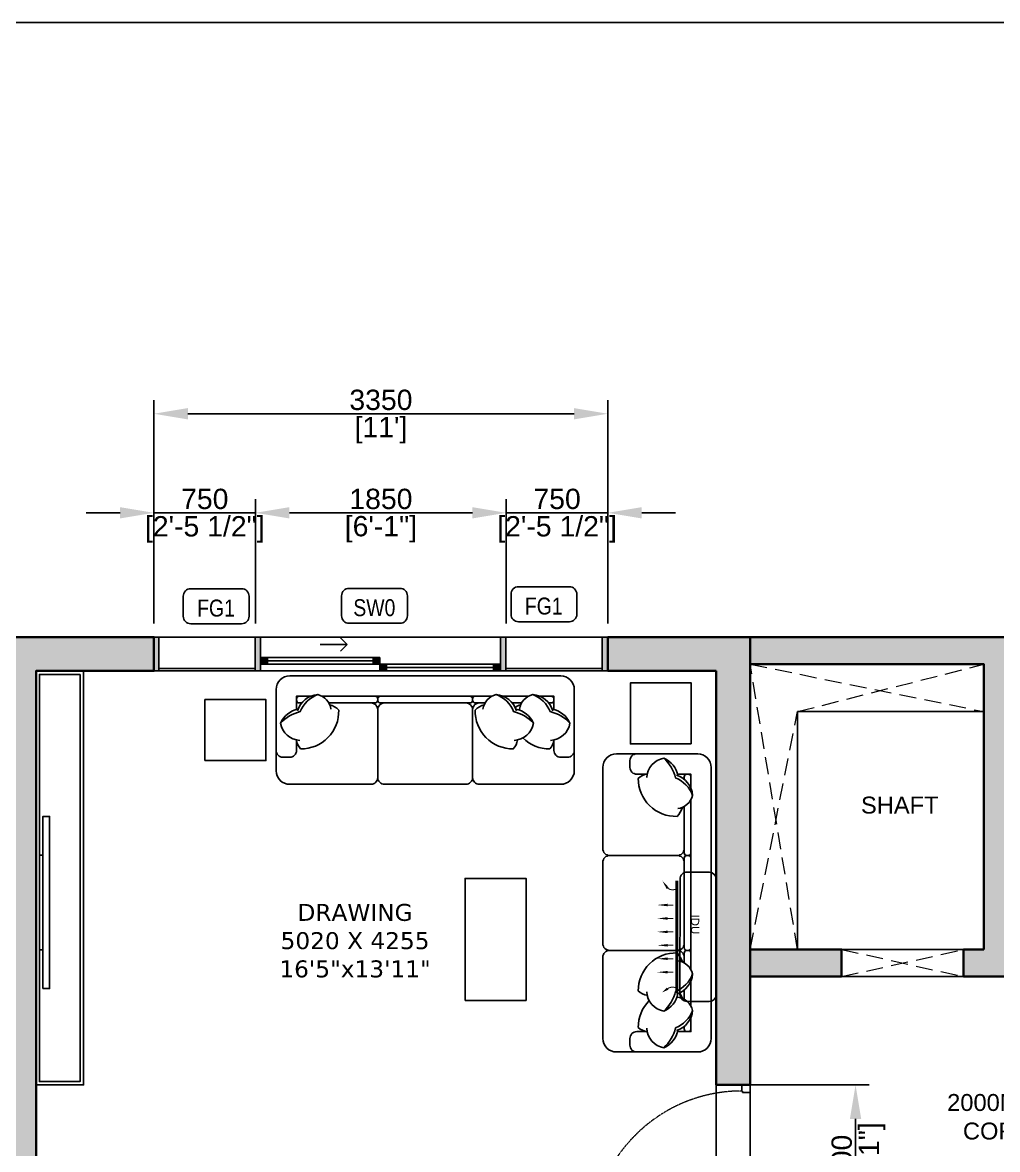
# Model space of a CAD drawing. Header units: millimetres. Extents: x 91566 to 131129, y 141753 to 207061.
# Drawn here: x 103014 to 110209, y 198746 to 207061 of the extents above; entities that cross this region are included whole.
import ezdxf
from ezdxf.enums import TextEntityAlignment as Align

# ---------------------------------------------------------------- set-up
doc = ezdxf.new("R2010")
doc.units = ezdxf.units.MM
for name, pattern in [('( Hidden )', [0.375, 0.25, -0.125]), ('3BHK  WEST_UN-3$0$DASHED', [0.75, 0.5, -0.25]), ('Hidden Line', [978.055558, 705.555558, -272.5])]:
    doc.linetypes.add(name, pattern=pattern)
for name, color, linetype in [('A-Dimensions', 4, 'Continuous'), ('A-Door', 11, 'Continuous'), ('A-Door Line', 8, 'Continuous'), ('A-Elevation 10', 8, 'Continuous'), ('A-Furniture', 8, 'Continuous'), ('A-Hatch', 252, 'Continuous'), ('A-Room Boundary', 44, 'Continuous'), ('A-Shaft', 8, 'Continuous'), ('A-Text Main', 44, 'Continuous'), ('A-Window', 4, 'Continuous')]:
    doc.layers.add(name, color=color, linetype=linetype)
doc.layers.add('A-Wall', color=240, linetype='Continuous', lineweight=35)
doc.styles.add('2024-08-29_TOWER-A$0$simplex-0.8', font='simplex.shx', dxfattribs={"width": 0.8})
doc.styles.add('3.5BHK EAST_UN-1$0$grid_text', font='verdana.ttf')
doc.styles.add('3BHK  WEST_UN-2$0$AMISH', font='arial.ttf')
doc.styles.add('ARIAL', font='ARIALN.TTF')
doc.styles.add('Core & corridor$0$Standard', font='arial.ttf')
doc.styles.add('Core_Typ-TA$0$Standard', font='arial.ttf')
doc.styles.add('S', font='arial.ttf', dxfattribs={"height": 150})
doc.dimstyles.new('DIMSMALL', dxfattribs={"dimtxt": 150, "dimasz": 250, "dimexe": 100, "dimexo": 100, "dimgap": 25, "dimtad": 1, "dimdec": 0, "dimzin": 0, "dimdsep": 46, "dimtxsty": 'S', "dimcen": 0, "dimdle": 100, "dimclrd": 8, "dimclre": 8, "dimclrt": 256, "dimazin": 0, "dimtfac": 1, "dimtdec": 0, "dimtix": 1, "dimtmove": 0, "dimatfit": 3, "dimldrblk": '12_DatumFilled', "dimfxl": 1, "dimtolj": 1, "dimtzin": 0, "dimlwd": -1, "dimlwe": -1, "dimarcsym": 1})

# ---------------------------------------------------------------- blocks, each defined once
blk = doc.blocks.new('3.5BHK EAST_UN-1$0$A$Cb1453656')
at = {"layer": 'A-Furniture'}
for points in [[(2200, 700, 0.414214), (2100, 800), (1500, 800, 0.414214), (1450, 750, 0.414214), (1400, 800), (800, 800, 0.414214), (750, 750, 0.414214), (700, 800), (100, 800, 0.414214), (0, 700), (0, 100, 0.414214), (100, 0), (2100, 0, 0.414214), (2200, 100)], [(770, 150), (1430, 150, 0.414214), (1450, 170), (1450, 180, 0.414214), (1430, 200), (770, 200, 0.414214), (750, 180), (750, 170, 0.414214)]]:
    blk.add_lwpolyline(points, format="xyb", close=True, dxfattribs=at)
for points in [[(700, 200, 0.414214), (750, 250), (750, 750, 0.414214)], [(1500, 200, -0.414214), (1450, 250), (1450, 750, -0.414214)], [(150, 472.5), (150, 550, 0.414214), (100, 600), (50, 600, 0.414214), (0, 550)], [(2200, 550, 0.414214), (2150, 600), (2100, 600, 0.414214), (2050, 550), (2050, 472.5)], [(149.9, 472.5, -0.165541), (180.8, 538.6, -0.200231), (379.3, 458.1, -0.121523)], [(419.2, 472.5, -0.165541), (450.2, 538.6, -0.425989), (731, 252.1, -0.121523), (664.3, 212.7, 7.115464)], [(2050.1, 472.5, 0.165541), (2019.2, 538.6, 0.425989), (1738.4, 252.1, 0.121523), (1805, 212.7, -7.115464)], [(175.1, 475.6, 0.356772), (31.8, 349.5, 0.249542), (161.6, 245.7, -9.61688)], [(444.4, 475.6, 0.356772), (301.2, 349.5, 0.249542), (431, 245.7, -9.61688)], [(2024.9, 475.6, -0.356772), (2168.2, 349.5, -0.249542), (2038.4, 245.7, 9.61688)], [(31.8, 349.5, 0.14773), (178, 263.6, 0.213343), (306.9, 137.6, 0.178662)], [(301.2, 349.5, 0.14773), (447.3, 263.6, 0.213343), (576.2, 137.6, 0.178662)], [(2168.2, 349.5, -0.14773), (2022, 263.6, -0.213343), (1893.1, 137.6, -0.178662)], [(157.8, 256.7, 0.306663), (306.9, 137.6, 0.30633), (404.3, 246.4, -0.872847)], [(427.1, 256.7, 0.306663), (576.2, 137.6, 0.30633), (673.7, 246.4, -0.872847)], [(800, 200, -0.414214), (750, 250)], [(1400, 200, 0.414214), (1450, 250)], [(2042.2, 256.7, -0.306663), (1893.1, 137.6, -0.30633), (1795.7, 246.4, 0.872847)], [(255.2, 150), (150, 150), (150, 248.3, 0.414214)], [(188.2, 200), (170, 200, 0.414214), (150, 180), (150, 170, 0.414214), (170, 150)], [(457.5, 200), (388.7, 200, 0.414214)], [(436.9, 232.2, -0.071865), (395, 212.7, 7.115464)], [(607.7, 150), (730, 150, 0.414214), (750, 170), (750, 180, 0.414214), (730, 200), (658.1, 200, 0.414214)], [(1861.6, 150), (1470, 150, -0.414214), (1450, 170), (1450, 180, -0.414214), (1470, 200), (1811.3, 200, -0.414214)], [(2011.8, 200), (2030, 200, -0.414214), (2050, 180), (2050, 170, -0.414214), (2030, 150)]]:
    blk.add_lwpolyline(points, format="xyb", dxfattribs=at)
for points in [[(2050, 248.3), (2050, 150), (1944.8, 150)], [(524.5, 150), (338.4, 150)], [(1861.6, 150), (607.7, 150)]]:
    blk.add_lwpolyline(points, dxfattribs=at)
blk = doc.blocks.new('A$Cf35f70e6')
at = {"layer": 'A-Window', "linetype": 'Continuous'}
for points in [[(-3350, 0), (-3350, -250), (-3310, -250), (-3310, 0)], [(-2560, 0), (-2600, 0), (-2600, -250), (-2560, -250)], [(-750, 0), (-790, 0), (-790, -250), (-750, -250)], [(0, -250), (0, 0), (-40, 0), (-40, -250)], [(-2560, -200), (-2510, -200), (-2510, -150), (-2560, -150)], [(-1680, -150), (-1730, -150), (-1730, -200), (-1680, -200)], [(-1680, -250), (-1630, -250), (-1630, -200), (-1680, -200)], [(-790, -200), (-840, -200), (-840, -250), (-790, -250)]]:
    blk.add_hatch(color=256, dxfattribs=at).paths.add_polyline_path(points)
at = {"layer": 'A-Window', "linetype": 'Hidden Line'}
blk.add_line((-3350, 0), (0, 0), dxfattribs=at)
at = {"layer": 'A-Window', "linetype": 'Continuous'}
for p, q in [((-3350, -250), (-3350, 0)), ((-3350, 0), (0, 0)), ((-3350, 0), (-3310, 0)), ((-3350, -250), (-3350, 0)), ((-3350, -250), (-3350, 0)), ((-3350, -250), (-3350, 0)), ((-3310, 0), (-3310, -250)), ((-2600, 0), (-3310, 0)), ((-2600, -250), (-2600, 0)), ((-2600, 0), (-2560, 0)), ((-2560, 0), (-2560, -250)), ((-790, -250), (-790, 0)), ((-790, 0), (-750, 0)), ((-750, 0), (-750, -250)), ((-40, 0), (-750, 0)), ((-40, -250), (-40, 0)), ((-40, 0), (0, 0)), ((0, -250), (0, 0)), ((0, 0), (0, -250)), ((0, -250), (0, 0)), ((0, -250), (0, 0)), ((-2120, -55), (-1920, -55)), ((-1920, -55), (-1970, -5)), ((-1920, -55), (-1970, -105)), ((-2510, -150), (-2560, -150)), ((-2560, -150), (-2560, -200)), ((-2510, -200), (-2510, -150)), ((-1680, -150), (-1730, -150)), ((-1730, -150), (-1730, -200)), ((-1680, -200), (-1680, -150)), ((-3310, -232), (-2600, -232)), ((-2560, -200), (-2510, -200)), ((-2510, -175), (-1730, -175)), ((-1730, -200), (-1680, -200)), ((-1630, -200), (-1680, -200)), ((-1680, -200), (-1680, -250)), ((-1630, -250), (-1630, -200)), ((-1630, -225), (-840, -225)), ((-790, -200), (-840, -200)), ((-840, -200), (-840, -250)), ((-790, -250), (-790, -200)), ((-40, -232), (-750, -232)), ((-3350, -250), (0, -250)), ((-3310, -250), (-3350, -250)), ((-2560, -250), (-2600, -250)), ((-1680, -250), (-1630, -250)), ((-840, -250), (-790, -250)), ((-750, -250), (-790, -250)), ((0, -250), (-40, -250))]:
    blk.add_line(p, q, dxfattribs=at)
at = {"layer": 'A-Window', "linetype": 'Continuous', "flags": 128}
for points in [[(-2600, -250), (-3310, -250), (-3310, 0), (-2600, 0)], [(-40, 0), (-750, 0), (-750, -250), (-40, -250)], [(-2510, -175), (-1730, -175), (-1730, -150), (-2510, -150)], [(-2510, -200), (-1730, -200), (-1730, -175), (-2510, -175)], [(-1630, -225), (-840, -225), (-840, -200), (-1630, -200)], [(-1630, -250), (-840, -250), (-840, -225), (-1630, -225)]]:
    blk.add_lwpolyline(points, close=True, dxfattribs=at)
blk = doc.blocks.new('3.5BHK EAST-UN-5$0$2024-08-29_TOWER-A$0$TV FG')
at = {"layer": 'A-Furniture'}
for p, q in [((-350, -25), (-350, 0)), ((350, -25), (350, 0))]:
    blk.add_line(p, q, dxfattribs=at)
blk.add_lwpolyline([(-635, -25), (635, -25), (635, -75), (-635, -75)], close=True, dxfattribs=at)
blk = doc.blocks.new('3BHK  WEST_UN-2$0$WALL MOUNTED SPLIT AC')
for p, q in [((18064.01, -8112.84, 0), (18064, -8079.99, 0)), ((18064.41, -8112.84, 0), (18064.41, -8079.99, 0)), ((18065.12, -8113.34), (18065.11, -8079.5)), ((18067.15, -8077.46), (18073.71, -8077.46)), ((18075.75, -8079.5), (18075.75, -8113.29)), ((18073.72, -8115.33), (18067.16, -8115.38))]:
    blk.add_line(p, q)
at = {"elevation": 0}
for points in [[(18059.86, -8080.11, 0, 0.75, 0), (18061.51, -8081.22, 0.75, 0.75, 0)], [(18058.43, -8086.05, 0, 0.75, 0), (18061.52, -8086.05, 0.75, 0.75, 0)], [(18058.44, -8089.99, 0, 0.75, 0), (18061.52, -8089.99, 0.75, 0.75, 0)], [(18058.44, -8093.93, 0, 0.75, 0), (18061.52, -8093.93, 0.75, 0.75, 0)], [(18058.44, -8097.86, 0, 0.75, 0), (18061.52, -8097.86, 0.75, 0.75, 0)], [(18058.44, -8101.8, 0, 0.75, 0), (18061.52, -8101.8, 0.75, 0.75, 0)], [(18058.44, -8105.74, 0, 0.75, 0), (18061.52, -8105.74, 0.75, 0.75, 0)], [(18059.87, -8112.95, 0, 0.75, 0), (18061.51, -8110.65, 0.75, 0.75, 0)]]:
    blk.add_lwpolyline(points, format="xyseb", dxfattribs=at)
at = {"const_width": 0.3, "elevation": 0}
for points in [[(18061.51, -8081.22, 0.246742), (18063.87, -8081.49, -4.761831)], [(18061.51, -8110.65, -0.246742), (18063.87, -8110.38, 4.761831)]]:
    blk.add_lwpolyline(points, format="xyb", dxfattribs=at)
for points in [[(18061.52, -8086.05), (18063.17, -8086.05)], [(18061.52, -8089.99), (18063.17, -8089.99)], [(18061.52, -8093.93), (18063.17, -8093.93)], [(18061.52, -8097.86), (18063.17, -8097.86)], [(18061.52, -8101.8), (18063.17, -8101.8)], [(18061.52, -8105.74), (18063.17, -8105.74)]]:
    blk.add_lwpolyline(points, dxfattribs=at)
for centre, start, end in [((18067.15, -8079.5), 90.0082, 180.0082), ((18073.71, -8079.5), 0.0078, 90.0078), ((18067.16, -8113.34), 180.0082, 270.0082), ((18073.71, -8113.29), 270.0078, 0.0078)]:
    blk.add_arc(centre, 2.04, start, end)
at = {"layer": 'A-Elevation 10', "style": '3BHK  WEST_UN-2$0$AMISH'}
blk.add_attdef('IDU', text='', height=2.4, rotation=90.0082, dxfattribs=at).set_placement((17772.56, -7418.94, 0), align=Align.MIDDLE_CENTER)
blk = doc.blocks.new('A$Cd470dc81')
at = {"layer": 'A-Door'}
for p, q in [((0, -55.5), (0, 0)), ((0, 0), (62.5, 0)), ((62.5, 0), (62.5, -44.4)), ((55.5, -55.5), (0, -55.5)), ((62.5, -44.4), (55.5, -44.4)), ((55.5, -44.4), (55.5, -55.5)), ((90.2, -33.3), (56.9, -33.3)), ((1173.1, -44.4), (62.5, -44.4)), ((62.5, -44.4), (62.5, -99.9)), ((73.6, -16.7), (73.6, -50)), ((173.5, -99.9), (173.5, -44.4)), ((1006.5, -5.6), (1006.5, -16.7)), ((1095.4, -5.6), (1006.5, -5.6)), ((1006.5, -16.7), (1095.4, -24.9)), ((1062, -99.9), (1062, -44.4)), ((1078.7, -23.3), (1078.7, -44.4)), ((1095.4, -5.6), (1095.4, -44.4)), ((1173.1, -99.9), (1173.1, -44.4)), ((62.5, -99.9), (1173.1, -99.9)), ((62.5, -99.9), (62.5, -99.9)), ((1006.5, -127.7), (1095.4, -119.5)), ((1006.5, -138.8), (1006.5, -127.7)), ((1095.4, -138.8), (1006.5, -138.8)), ((1078.7, -121), (1078.7, -99.9)), ((1095.4, -138.8), (1095.4, -99.9)), ((55.5, -1144.5), (0, -1144.5)), ((0, -1144.5), (0, -1200)), ((55.5, -1155.6), (55.5, -1144.5)), ((62.5, -1155.6), (55.5, -1155.6)), ((62.5, -1200), (62.5, -1155.6)), ((0, -1200), (62.5, -1200))]:
    blk.add_line(p, q, dxfattribs=at)
blk.add_circle((73.6, -33.3), 11.1, dxfattribs=at)
at = {"layer": 'A-Door', "linetype": '3BHK  WEST_UN-3$0$DASHED', "lineweight": 0}
blk.add_arc((61.2, -41.8), 1113.8, 270.08223, 356.3506, dxfattribs=at)
blk = doc.blocks.new('2024-08-29_TOWER-A$0$WNTG')
at = {"layer": 'A-Text Main'}
blk.add_lwpolyline([(-187.8, 246.2), (187.8, 246.2, -0.414214), (242.8, 191.2), (242.8, 43.3, -0.414214), (187.8, -11.7), (-187.8, -11.7, -0.414214), (-242.8, 43.3), (-242.8, 191.2, -0.414214)], format="xyb", close=True, dxfattribs=at)
at = {"layer": 'A-Text Main', "style": '2024-08-29_TOWER-A$0$simplex-0.8', "width": 0.8}
blk.add_attdef('WNTG', text='', height=150, dxfattribs=at).set_placement((-1.6, 43), align=Align.CENTER)
blk = doc.blocks.new('Unit-1')
at = {"layer": 'A-Hatch', "linetype": 'Continuous'}
h = blk.add_hatch(color=256, dxfattribs=at)
h.dxf.hatch_style = 1
h.paths.add_polyline_path([(-7145, 15335.7), (-6895, 15335.7), (-6895, 16800.1), (-8999.8, 16800.1), (-8999.8, 16550.3), (-7145, 16550.1)])
h.paths.add_polyline_path([(-10800, 15796), (-10800, 12295), (-8145, 12295), (-8145, 12045.7), (-10800, 12045.7), (-10800, 10820), (-11050, 10820), (-11050, 15796)])
h.paths.add_polyline_path([(-5470, 12045.7), (-5270, 12045.7), (-5270, 16550.1), (-4400.1, 16550.1), (-4400.1, 16800.1), (-5470, 16800.1)])
h.paths.add_polyline_path([(-250, 16550.1), (-1050.1, 16550.1), (-1050.1, 16800.1), (0, 16800.1), (0, 16550.1), (0, 13495), (-250, 13495)])
h.paths.add_polyline_path([(-4110, 12295), (-4110, 12045.7), (-250, 12045.7), (-250, 11295.1), (0, 11295.1), (0, 12295)])
h.paths.add_polyline_path([(-3910, 8082.6), (-3910, 6370), (-1440, 6370), (-1440, 6420), (-1240, 6420), (-1240, 6370), (0, 6370), (0, 0), (-250, 0), (-250, 6170), (-4110, 6170), (-4110, 11045.7), (-3910, 11045.7)])
h.paths.add_polyline_path([(-250, 10395.1), (0, 10395.1), (0, 8985.1), (-250, 8985.1)])
h.paths.add_polyline_path([(-3740, 4410), (-6535, 4410), (-6535, 4210), (-3940, 4210), (-3940, 250), (-4840, 250), (-4840, 0), (-3240, 0), (-3240, 250), (-3740, 250)])
h.paths.add_polyline_path([(-7535, 4210), (-8145, 4210), (-10800, 4210), (-10800, 3620.1), (-11050, 3620.1), (-11050.1, 4460.1), (-8145, 4460), (-8145, 4410), (-8150, 4410), (-7535, 4410)])
h.paths.add_polyline_path([(-10800.1, 1820.1), (-10800, 250), (-6535, 250), (-6535, 2135), (-6335, 2135), (-6335, 250), (-5590, 250), (-5590, 0), (-10800, 0), (-11050, 0), (-11050, 250), (-11050.1, 1820.1)])
at = {"layer": 'A-Door Line', "color": 8}
blk.add_line((0, 12295), (0, 13495), dxfattribs=at)
at = {"layer": 'A-Furniture', "ltscale": 600}
for points in [[(-4920.4, 16550.1), (-4920, 13495), (-5270, 13495), (-5270, 16550.1)], [(-4945.4, 16525.1), (-4945, 13520), (-5245, 13520), (-5245.4, 16525.1)]]:
    blk.add_lwpolyline(points, close=True, dxfattribs=at)
at = {"layer": 'A-Furniture', "linetype": 'Continuous'}
for points in [[(-434.4, 16011.8), (-884.4, 16011.8), (-884.4, 16461.8), (-434.4, 16461.8)], [(-4023.8, 15888.9), (-3573.8, 15888.9), (-3573.8, 16338.9), (-4023.8, 16338.9)], [(-2103.5, 14119.3), (-2103.5, 15019.3), (-1653.5, 15019.3), (-1653.5, 14119.3)]]:
    blk.add_lwpolyline(points, close=True, dxfattribs=at)
at = {"layer": 'A-Room Boundary', "linetype": 'Continuous'}
blk.add_lwpolyline([(-250, 16550.1), (-5270, 16550.1), (-5270, 12295), (-250, 12295)], close=True, dxfattribs=at)
at = {"layer": 'A-Wall'}
for points in [[(-5470, 12045.7), (-5270, 12045.7), (-5270, 16550.1), (-4400.1, 16550.1), (-4400.1, 16800.1), (-5470, 16800.1)], [(-250, 16550.1), (-1050.1, 16550.1), (-1050.1, 16800.1), (0, 16800.1), (0, 16550.1), (0, 13495), (-250, 13495)]]:
    blk.add_lwpolyline(points, close=True, dxfattribs=at)
at = {"layer": 'A-Door', "linetype": 'Continuous', "rotation": 180}
blk.add_blockref('A$Cd470dc81', (0, 12295), dxfattribs=at)
at = {"layer": 'A-Elevation 10'}
ref = blk.add_blockref('3BHK  WEST_UN-2$0$WALL MOUNTED SPLIT AC', (-455256.8, -189216.4), dxfattribs=dict(at, xscale=-25.17221723757713, yscale=25.17221723757713, zscale=25.17221723757713, rotation=180))
ref.add_attrib('IDU', 'IDU', dxfattribs={"layer": 'A-Furniture', "height": 60.41, "rotation": 269.99177, "style": '3BHK  WEST_UN-2$0$AMISH'}).set_placement((-406.2, 14680.1, 0), align=Align.MIDDLE_CENTER)
at = {"layer": 'A-Furniture', "ltscale": 600}
for name, p, rotation in [('3.5BHK EAST_UN-1$0$A$Cb1453656', (-1298.2, 16513.8), 180), ('3.5BHK EAST_UN-1$0$A$Cb1453656', (-287.2, 13738.5), 90), ('3.5BHK EAST-UN-5$0$2024-08-29_TOWER-A$0$TV FG', (-5245.1, 14842), 90)]:
    blk.add_blockref(name, p, dxfattribs=dict(at, rotation=rotation))
at = {"layer": 'A-Window'}
ref = blk.add_blockref('2024-08-29_TOWER-A$0$WNTG', (-3940.8, 17145.2), dxfattribs=dict(at, xscale=-1, rotation=180))
ref.add_attrib('WNTG', 'FG1', dxfattribs={"layer": 'A-Text Main', "height": 125, "style": 'ARIAL'}).set_placement((-3942.4, 16951.7), align=Align.CENTER)
ref = blk.add_blockref('2024-08-29_TOWER-A$0$WNTG', (-2772.1, 17148.1), dxfattribs=dict(at, xscale=-1, rotation=180))
ref.add_attrib('WNTG', 'SW0', dxfattribs={"layer": 'A-Text Main', "height": 125, "style": 'ARIAL'}).set_placement((-2773.7, 16954.6), align=Align.CENTER)
ref = blk.add_blockref('2024-08-29_TOWER-A$0$WNTG', (-1522, 17159.9), dxfattribs=dict(at, xscale=-1, rotation=180))
ref.add_attrib('WNTG', 'FG1', dxfattribs={"layer": 'A-Text Main', "height": 125, "style": 'ARIAL'}).set_placement((-1523.6, 16966.5), align=Align.CENTER)
blk.add_blockref('A$Cf35f70e6', (-1053.1, 16800.1), dxfattribs=at)
at = {"layer": 'A-Text Main', "linetype": 'Continuous', "insert": (-2916.1, 14559), "char_height": 125, "width": 1453.819, "attachment_point": 5, "style": '3.5BHK EAST_UN-1$0$grid_text'}
blk.add_mtext('DRAWING \\P5020 X 4255\\P16\'5"x13\'11"', dxfattribs=at)
blk = doc.blocks.new('*D65')
at = {"layer": 'A-Dimensions', "color": 8, "transparency": 16777216}
for p, q in [((103983.5, 202626.4), (103983.5, 203543.6)), ((104733.5, 202626.5), (104733.5, 203543.6)), ((103733.5, 203443.6), (103483.5, 203443.6)), ((103983.5, 203443.6), (104733.5, 203443.6)), ((104983.5, 203443.6), (105233.5, 203443.6))]:
    blk.add_line(p, q, dxfattribs=at)
for points in [[(103733.5, 203485.3), (103733.5, 203402), (103983.5, 203443.6)], [(104983.5, 203485.3), (104983.5, 203402), (104733.5, 203443.6)]]:
    blk.add_solid(points, dxfattribs=at)
at = {"layer": 'Defpoints', "color": 0, "transparency": 16777216}
for p in [(104733.5, 203443.6), (103983.5, 202526.4), (104733.5, 202526.5)]:
    blk.add_point(p, dxfattribs=at)
at = {"layer": 'A-Dimensions', "lineweight": 30, "transparency": 16777216, "char_height": 150, "attachment_point": 5, "style": 'S'}
for s, insert in [('\\A1;750', (104358.5, 203545.2)), ('\\A1;[2\'-5 1/2"]', (104358.5, 203321.5))]:
    blk.add_mtext(s, dxfattribs=dict(at, insert=insert))
blk = doc.blocks.new('12_DatumFilled')
at = {"color": 8, "linetype": 'ByBlock'}
blk.add_solid([(0, 0.577), (-1, 0), (0, -0.577)], dxfattribs=at)
blk = doc.blocks.new('*D66')
at = {"layer": 'A-Dimensions', "color": 8, "transparency": 16777216}
for p, q in [((104733.5, 202626.5), (104733.5, 203543.6)), ((106583.5, 202626.5), (106583.5, 203543.6)), ((104983.5, 203443.6), (106333.5, 203443.6))]:
    blk.add_line(p, q, dxfattribs=at)
for points in [[(104983.5, 203485.3), (104983.5, 203402), (104733.5, 203443.6)], [(106333.5, 203485.3), (106333.5, 203402), (106583.5, 203443.6)]]:
    blk.add_solid(points, dxfattribs=at)
at = {"layer": 'Defpoints', "color": 0, "transparency": 16777216}
for p in [(106583.5, 203443.6), (104733.5, 202526.5), (106583.5, 202526.5)]:
    blk.add_point(p, dxfattribs=at)
at = {"layer": 'A-Dimensions', "lineweight": 30, "transparency": 16777216, "char_height": 150, "attachment_point": 5, "style": 'S'}
for s, insert in [('\\A1;1850', (105658.5, 203545.2)), ('\\A1;[6\'-1"]', (105658.5, 203322.5))]:
    blk.add_mtext(s, dxfattribs=dict(at, insert=insert))
blk = doc.blocks.new('*D67')
at = {"layer": 'A-Dimensions', "color": 8, "transparency": 16777216}
for p, q in [((106583.5, 202626.5), (106583.5, 203543.6)), ((107333.5, 202626.4), (107333.5, 203543.6)), ((106333.5, 203443.6), (106083.5, 203443.6)), ((106583.5, 203443.6), (107333.5, 203443.6)), ((107583.5, 203443.6), (107833.5, 203443.6))]:
    blk.add_line(p, q, dxfattribs=at)
for points in [[(106333.5, 203485.3), (106333.5, 203402), (106583.5, 203443.6)], [(107583.5, 203485.3), (107583.5, 203402), (107333.5, 203443.6)]]:
    blk.add_solid(points, dxfattribs=at)
at = {"layer": 'Defpoints', "color": 0, "transparency": 16777216}
for p in [(107333.5, 203443.6), (106583.5, 202526.5), (107333.5, 202526.4)]:
    blk.add_point(p, dxfattribs=at)
at = {"layer": 'A-Dimensions', "lineweight": 30, "transparency": 16777216, "char_height": 150, "attachment_point": 5, "style": 'S'}
for s, insert in [('\\A1;750', (106958.5, 203545.2)), ('\\A1;[2\'-5 1/2"]', (106958.5, 203321.5))]:
    blk.add_mtext(s, dxfattribs=dict(at, insert=insert))
blk = doc.blocks.new('*D68')
at = {"layer": 'A-Dimensions', "color": 8, "transparency": 16777216}
for p, q in [((108296.5, 199221.4), (109261.2, 199221.4)), ((109161.2, 198971.4), (109161.2, 198271.4)), ((108296.5, 198021.4), (109261.2, 198021.4))]:
    blk.add_line(p, q, dxfattribs=at)
for points in [[(109119.6, 198971.4), (109202.9, 198971.4), (109161.2, 199221.4)], [(109119.6, 198271.4), (109202.9, 198271.4), (109161.2, 198021.4)]]:
    blk.add_solid(points, dxfattribs=at)
at = {"layer": 'Defpoints', "color": 0, "transparency": 16777216}
for p in [(108196.5, 199221.4), (108196.5, 198021.4), (109161.2, 198021.4)]:
    blk.add_point(p, dxfattribs=at)
at = {"layer": 'A-Dimensions', "lineweight": 30, "transparency": 16777216, "char_height": 150, "attachment_point": 5, "rotation": 90, "style": 'S'}
for s, insert in [('\\A1;[3\'-11"]', (109282.4, 198621.4)), ('\\A1;1200', (109059.7, 198621.4))]:
    blk.add_mtext(s, dxfattribs=dict(at, insert=insert))
blk = doc.blocks.new('*D70')
at = {"layer": 'A-Dimensions', "color": 8, "transparency": 16777216}
for p, q in [((103983.5, 202626.5), (103983.5, 204274.6)), ((107333.5, 202626.5), (107333.5, 204274.6)), ((104233.5, 204174.6), (107083.5, 204174.6))]:
    blk.add_line(p, q, dxfattribs=at)
for points in [[(104233.5, 204216.2), (104233.5, 204132.9), (103983.5, 204174.6)], [(107083.5, 204216.2), (107083.5, 204132.9), (107333.5, 204174.6)]]:
    blk.add_solid(points, dxfattribs=at)
at = {"layer": 'Defpoints', "color": 0, "transparency": 16777216}
for p in [(107333.5, 204174.6), (103983.5, 202526.5), (107333.5, 202526.5)]:
    blk.add_point(p, dxfattribs=at)
at = {"layer": 'A-Dimensions', "lineweight": 30, "transparency": 16777216, "char_height": 150, "attachment_point": 5, "style": 'S'}
for s, insert in [('\\A1;3350', (105658.5, 204276.2)), ("\\A1;[11']", (105658.5, 204053.4))]:
    blk.add_mtext(s, dxfattribs=dict(at, insert=insert))
blk = doc.blocks.new('Core & corridor')
at = {"layer": 'A-Text Main', "insert": (12890.7, 49803.6), "char_height": 125, "width": 1745.679, "attachment_point": 5, "line_spacing_factor": 1.010232, "style": 'Core & corridor$0$Standard'}
blk.add_mtext('2000MM WIDE CORRIDOR', dxfattribs=at)

msp = doc.modelspace()

# ---------------------------------------------------------------- hatches: boundary and pattern name
at = {"layer": 'A-Hatch'}
h = msp.add_hatch(color=256, dxfattribs=at)
h.dxf.hatch_style = 1
h.paths.add_polyline_path([(110308.6, 202526.5), (108383.6, 202526.5), (108383.6, 202326.5), (110108.6, 202326.5), (110108.6, 200221.4), (109958.6, 200221.4), (109958.6, 200021.4), (110308.6, 200021.4)])
h.paths.add_polyline_path([(109058.6, 200221.4), (108383.6, 200221.4), (108383.6, 200021.4), (109058.6, 200021.4)])

# ---------------------------------------------------------------- linework, layer by layer
at = {"layer": 'A-Elevation 10'}
msp.add_lwpolyline([(108383.6, 202326.5), (110108.6, 202326.5), (110108.6, 201976.5), (108733.6, 201976.5), (108733.6, 200221.4), (108383.6, 200221.4), (108383.6, 202326.5)], dxfattribs=at)
msp.add_lwpolyline([(109058.6, 200021.4), (109958.6, 200021.4), (109958.6, 200221.4), (109058.6, 200221.4)], close=True, dxfattribs=at)
at = {"layer": 'A-Shaft', "linetype": '( Hidden )', "lineweight": 0, "ltscale": 500}
for points in [[(108733.6, 200221.4), (108383.6, 202326.5)], [(108383.6, 202326.5), (110108.6, 201976.5)], [(108733.6, 201976.5), (110108.6, 202326.5)], [(108383.6, 200221.4), (108733.6, 201976.5)], [(109058.6, 200221.4), (109958.6, 200021.4)], [(109058.6, 200021.4), (109958.6, 200221.4)]]:
    msp.add_lwpolyline(points, dxfattribs=at)
at = {"layer": 'A-Wall'}
msp.add_lwpolyline([(110108.6, 200221.4), (109958.6, 200221.4), (109958.6, 200021.4), (110308.6, 200021.4), (110308.6, 202526.5), (108383.6, 202526.5), (108383.6, 202326.5), (110108.6, 202326.5), (110108.6, 200221.4)], dxfattribs=at)
msp.add_lwpolyline([(109058.6, 200021.4), (108383.6, 200021.4), (108383.6, 200221.4), (109058.6, 200221.4)], close=True, dxfattribs=at)

# ---------------------------------------------------------------- block references
msp.add_blockref('Core & corridor', (97538.5, 149182.5))

# ---------------------------------------------------------------- texts
at = {"layer": 'A-Text Main', "insert": (109487.5, 201286), "char_height": 125, "width": 978.285, "attachment_point": 5, "line_spacing_factor": 1.010232, "style": 'Core_Typ-TA$0$Standard'}
msp.add_mtext('SHAFT', dxfattribs=at)

# ---------------------------------------------------------------- dimensions: what is measured, and where the dimension line sits
at = {"layer": 'A-Dimensions', "lineweight": 30}
for base, p1, p2, picture, middle in [((107333.5, 204174.6), (103983.5, 202526.5), (107333.5, 202526.5), '*D70', (105658.5, 204174.6)), ((104733.5, 203443.6), (103983.5, 202526.4), (104733.5, 202526.5), '*D65', (104358.5, 203443.6)), ((106583.5, 203443.6), (104733.5, 202526.5), (106583.5, 202526.5), '*D66', (105658.5, 203443.6)), ((107333.5, 203443.6), (106583.5, 202526.5), (107333.5, 202526.4), '*D67', (106958.5, 203443.6))]:
    dim = msp.add_linear_dim(base=base, p1=p1, p2=p2, dimstyle='DIMSMALL', override={"dimpost": '\\X'}, dxfattribs=at)
    dim.commit()
    dim.dimension.update_dxf_attribs({"geometry": picture, "text_midpoint": middle})
dim = msp.add_linear_dim(base=(109161.2, 198021.4), p1=(108196.5, 199221.4), p2=(108196.5, 198021.4), angle=90, dimstyle='DIMSMALL', override={"dimpost": '\\X'}, dxfattribs=at)
dim.commit()
dim.dimension.update_dxf_attribs({"geometry": '*D68', "text_midpoint": (109161.2, 198621.4)})

# ---------------------------------------------------------------- next in the draw order: block references
at = {"linetype": 'Continuous'}
msp.add_blockref('Unit-1', (108383.6, 185726.4), dxfattribs=at)

# ---------------------------------------------------------------- next in the draw order: linework, layer by layer
msp.add_lwpolyline([(91566.1, 207061.4), (131129.2, 207061.4), (131129.2, 141753.3), (91566.1, 141753.3)], close=True, dxfattribs=at)

doc.saveas('drawing.dxf')
